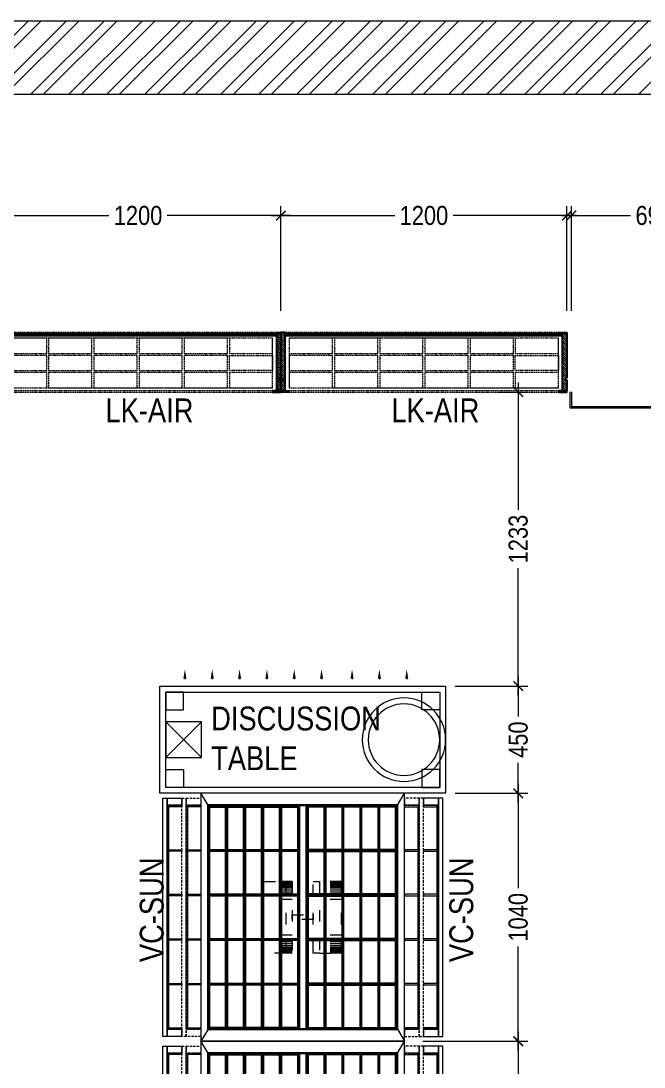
# Model space of a CAD drawing. Header units: millimetres. Extents: x 5444 to 22814, y -867569 to -857363.
# Drawn here: x 10474 to 13090, y -861751 to -857363 of the extents above; entities that cross this region are included whole.
import ezdxf
from ezdxf.lldxf.tags import DXFTag

# ---------------------------------------------------------------- set-up
doc = ezdxf.new("R2010")
doc.units = ezdxf.units.MM
doc.header["$LTSCALE"] = 40
doc.header["$PDMODE"] = 3
for name, pattern in [('a_p6_plan_L18$0$HIDDEN', [0.375, 0.25, -0.125]), ('ACAD_ISO03W100', [30, 12, -18]), ('HIDDEN2', [0.1875, 0.125, -0.0625])]:
    doc.linetypes.add(name, pattern=pattern)
for name, color, linetype, lineweight in [('A-WALL-MASY', 1, 'Continuous', 9), ('dimensions', 149, 'Continuous', 5), ('Floor-Unit', 1, 'Continuous', 13), ('LENS_TEXT', 31, 'HIDDEN2', 5), ('LN-DIMENSION', 252, 'Continuous', 5), ('LN-ELEVATION-1', 81, 'Continuous', 25), ('LN-ELEVATION-2', 103, 'Continuous', 20), ('LN-ELEVATION-3', 125, 'a_p6_plan_L18$0$HIDDEN', 18), ('LN-ELEVATION-4', 145, 'Continuous', 13), ('LN-ELEVATION-5', 167, 'Continuous', 5), ('LN-HATCH', 251, 'Continuous', 0), ('Mirror', 4, 'Continuous', 15), ('wall hatch', 22, 'Continuous', 9)]:
    doc.layers.add(name, color=color, linetype=linetype, lineweight=lineweight)
doc.styles.get("Standard").update_dxf_attribs({"font": 'ARIALN.TTF'})
tags = doc.linetypes.add('DASHED2', pattern=[0.375, 0.25, -0.125]).pattern_tags.tags
tags[6:7] = [DXFTag(74, 4), DXFTag(75, 0), DXFTag(340, '0'), DXFTag(46, 1.0), DXFTag(50, 0.0), DXFTag(44, 0.0), DXFTag(45, 0.0)]
tags[4:5] = [DXFTag(74, 4), DXFTag(75, 0), DXFTag(340, '0'), DXFTag(46, 1.0), DXFTag(50, 0.0), DXFTag(44, 0.0), DXFTag(45, 0.0)]
doc.dimstyles.new('Working', dxfattribs={"dimscale": 0.8, "dimtxt": 100, "dimasz": 50, "dimexe": 50, "dimexo": 50, "dimgap": 25, "dimtad": 1, "dimdec": 0, "dimtxsty": 'Standard', "dimblk": 'ARCHTICK', "dimcen": 0, "dimdle": 50, "dimclrd": 250, "dimclre": 8, "dimclrt": 7, "dimazin": 3, "dimtfac": 1, "dimtdec": 0, "dimtmove": 1, "dimatfit": 3, "dimfxl": 3, "dimlwd": 5, "dimlwe": 0})
pattern_1 = [(45, (7858054.0837, 3504049.203), (-4.4901280605, 4.4901280605), [])]

# ---------------------------------------------------------------- blocks, each defined once
blk = doc.blocks.new('awefqwf')
at = {"layer": 'wall hatch'}
h = blk.add_hatch(dxfattribs=at)
h.set_pattern_fill('ANSI32', color=256, scale=300, angle=-0.13)
h.set_pattern_definition([(44.87, (-16178221.86, 1096019.62), (-79.36881616, 79.7298001), []), (44.87, (-16178168.82, 1096019.5), (-79.36881616, 79.7298001), [])])
h.paths.add_polyline_path([(-13124, -6636), (-8523, -6636), (-8523, -6455), (-6255, -6455), (-6255, -7141), (-5150, -7141), (-5150, -8989), (-4403, -8989), (-4403, -8776), (-4920, -8776), (-4920, -7019), (-4275, -7019), (-4275, -6225), (-4375, -6225), (-4375, -6911), (-6025, -6911), (-6025, -6225), (-8753, -6225), (-8753, -6406), (-13124, -6406)])
h.paths.add_polyline_path([(-3615, -8439), (-3393, -8439), (-3393, -6225), (-3615, -6225)])
h.paths.add_polyline_path([(-3393, -8989), (0, -8989), (0, -4885), (-230, -4885), (-230, -8759), (-3393, -8759)])
h.paths.add_polyline_path([(-177, -4436), (0, -4436), (0, -443), (-177, -443)])
h.paths.add_polyline_path([(-8338, -286), (-4254, -286), (-4254, 0), (-8338, 0)])
h.paths.add_polyline_path([(-12948, -307), (-9029, -307), (-9029, 0), (-12948, 0)])
h.paths.add_polyline_path([(-3474, -230), (-684, -230), (-684, 0), (-3474, 0)])
at = {"layer": 'A-WALL-MASY'}
for p, q in [((-15194, 0), (-9029, 0)), ((-12948, -307), (-9029, -307))]:
    blk.add_line(p, q, dxfattribs=at)
blk = doc.blocks.new('D-Table-1200')
at = {"layer": 'LN-ELEVATION-1', "linetype": 'ByBlock', "lineweight": -2}
for p, q in [((-1094.5, -480.3), (-1094.5, -479)), ((-979.8, -480.3), (-979.8, -479)), ((-865.1, -480.3), (-865.1, -479)), ((-750.4, -480.3), (-750.4, -479)), ((-635.6, -480.3), (-635.6, -479)), ((-520.9, -480.3), (-520.9, -479)), ((-392.9, -480.3), (-392.9, -479)), ((-278.1, -480.3), (-278.1, -479)), ((-163.4, -480.3), (-163.4, -479))]:
    blk.add_line(p, q, dxfattribs=at)
for points in [[(0, 0), (-1200, 0), (-1200, -450), (0, -450)], [(-25, -25), (-1175, -25), (-1175, -425), (-25, -425)]]:
    blk.add_lwpolyline(points, close=True, dxfattribs=at)
for radius in [175, 150]:
    blk.add_circle((-175, -225), radius, dxfattribs=at)
for points in [[(-1087.9, -480.3), (-1101.2, -480.3), (-1094.5, -520.3)], [(-973.1, -480.3), (-986.5, -480.3), (-979.8, -520.3)], [(-858.4, -480.3), (-871.8, -480.3), (-865.1, -520.3)], [(-743.7, -480.3), (-757, -480.3), (-750.4, -520.3)], [(-629, -480.3), (-642.3, -480.3), (-635.6, -520.3)], [(-514.2, -480.3), (-527.6, -480.3), (-520.9, -520.3)], [(-386.2, -480.3), (-399.5, -480.3), (-392.9, -520.3)], [(-271.5, -480.3), (-284.8, -480.3), (-278.1, -520.3)], [(-156.7, -480.3), (-170.1, -480.3), (-163.4, -520.3)]]:
    blk.add_solid(points, dxfattribs=at)
at = {"layer": 'LN-ELEVATION-5', "linetype": 'ByBlock', "lineweight": -2}
for p, q in [((-1025, -300), (-1175, -150)), ((-1175, -300), (-1025, -150))]:
    blk.add_line(p, q, dxfattribs=at)
for points in [[(-1100, -25), (-1175, -25), (-1175, -100), (-1100, -100)], [(-100, -25), (-25, -25), (-25, -100), (-100, -100)], [(-1025, -300), (-1175, -300), (-1175, -150), (-1025, -150)], [(-1100, -425), (-1175, -425), (-1175, -350), (-1100, -350)], [(-100, -425), (-25, -425), (-25, -350), (-100, -350)]]:
    blk.add_lwpolyline(points, close=True, dxfattribs=at)
blk = doc.blocks.new('12MM VC PLAN')
at = {"layer": 'LN-HATCH', "ltscale": 0.5}
h = blk.add_hatch(dxfattribs=at)
h.set_pattern_fill('ANSI31', color=256, scale=2)
h.set_pattern_definition([(45, (3760859.753, 1795248.936), (-4.490128061, 4.490128061), [])])
h.paths.add_polyline_path([(-1200, 250), (-1200, 60), (-1194, 60), (-1194, 50), (-1200, 50), (-1200, 6), (-1182, 6), (-1182, 250)])
h = blk.add_hatch(dxfattribs=at)
h.set_pattern_fill('ANSI31', color=256, scale=2)
h.set_pattern_definition(pattern_1)
h.paths.add_polyline_path([(0, 250), (0, 60), (-6, 60), (-6, 50), (0, 50), (0, 6), (-18, 6), (-18, 250)])
h = blk.add_hatch(dxfattribs=at)
h.set_pattern_fill('ANSI31', color=256, scale=2)
h.set_pattern_definition([(45, (7858047.0837, 3504049.203), (-4.4901280605, 4.4901280605), [])])
h.paths.add_polyline_path([(-1165, 6), (-1165, 0), (-1200, 0), (-1200, 6)])
h = blk.add_hatch(dxfattribs=at)
h.set_pattern_fill('ANSI31', color=256, scale=2)
h.set_pattern_definition(pattern_1)
h.paths.add_polyline_path([(-28, 6), (-28, 0), (0, 0), (0, 6)])
at = {"layer": 'LN-ELEVATION-1', "ltscale": 0.5}
for points in [[(-1200, 250), (-1200, 60), (-1194, 60), (-1194, 50), (-1200, 50), (-1200, 6), (-1182, 6), (-1182, 250)], [(-18, 238), (-1182, 238), (-1182, 244), (-18, 244)], [(0, 250), (0, 60), (-6, 60), (-6, 50), (0, 50), (0, 6), (-18, 6), (-18, 250)], [(-1165, 6), (-1165, 0), (-1200, 0), (-1200, 6)], [(-35, 6), (-35, 0), (0, 0), (0, 6)]]:
    blk.add_lwpolyline(points, close=True, dxfattribs=at)
at = {"layer": 'LN-ELEVATION-3', "ltscale": 0.5}
for p, q in [((-1182, 250), (-18, 250)), ((-1165, 6), (-35, 6)), ((-35, 0), (-1165, 0))]:
    blk.add_line(p, q, dxfattribs=at)
for points in [[(-1165, 226), (-35, 226), (-35, 18), (-1165, 18)], [(-1165, 226), (-983.3, 226), (-983.3, 162), (-1165, 162)], [(-975.3, 226), (-793.7, 226), (-793.7, 162), (-975.3, 162)], [(-785.7, 226), (-604, 226), (-604, 162), (-785.7, 162)], [(-596, 226), (-414.3, 226), (-414.3, 162), (-596, 162)], [(-406.3, 226), (-224.7, 226), (-224.7, 162), (-406.3, 162)], [(-216.7, 226), (-35, 226), (-35, 162), (-216.7, 162)], [(-1165, 90), (-983.3, 90), (-983.3, 154), (-1165, 154)], [(-975.3, 154), (-793.7, 154), (-793.7, 90), (-975.3, 90)], [(-785.7, 154), (-604, 154), (-604, 90), (-785.7, 90)], [(-596, 154), (-414.3, 154), (-414.3, 90), (-596, 90)], [(-406.3, 154), (-224.7, 154), (-224.7, 90), (-406.3, 90)], [(-216.7, 154), (-35, 154), (-35, 90), (-216.7, 90)], [(-1165, 82), (-983.3, 82), (-983.3, 18), (-1165, 18)], [(-975.3, 82), (-793.7, 82), (-793.7, 18), (-975.3, 18)], [(-785.7, 82), (-604, 82), (-604, 18), (-785.7, 18)], [(-596, 82), (-414.3, 82), (-414.3, 18), (-596, 18)], [(-406.3, 82), (-224.7, 82), (-224.7, 18), (-406.3, 18)], [(-216.7, 82), (-35, 82), (-35, 18), (-216.7, 18)]]:
    blk.add_lwpolyline(points, close=True, dxfattribs=at)
blk = doc.blocks.new('ffgd')
at = {"layer": 'LN-ELEVATION-4', "linetype": 'ACAD_ISO03W100', "ltscale": 0.1}
blk.add_lwpolyline([(0, 47.3), (0, -41.5), (-20, -41.5), (-20, 47.3)], close=True, dxfattribs=at)
at = {"layer": 'LN-ELEVATION-5', "linetype": 'ACAD_ISO03W100', "ltscale": 0.1}
for p, q in [((-159.9, 165.7), (-159.9, 47.3)), ((-159.7, 165.7), (-159.7, 47.3)), ((-159.4, 165.7), (-159.4, 47.3)), ((-159, 165.7), (-159, 47.3)), ((-158.5, 165.7), (-158.5, 47.3)), ((-157.9, 165.7), (-157.9, 47.3)), ((-157.1, 165.7), (-157.1, 47.3)), ((-156.1, 165.7), (-156.1, 47.3)), ((-154.1, 165.7), (-154.1, 47.3)), ((-151.1, 165.7), (-151.1, 47.3)), ((-146.1, 165.7), (-146.1, 47.3)), ((-141.1, 165.7), (-141.1, 47.3)), ((-135.1, 165.7), (-135.1, 47.3)), ((-128.1, 165.7), (-128.1, 47.3)), ((-120.1, 165.7), (-120.1, 47.3)), ((-111.1, 165.7), (-111.1, 47.3)), ((-102.1, 165.7), (-102.1, 47.3)), ((-85, 165.7), (-85, 47.3)), ((65, 165.7), (65, 47.3)), ((82.1, 165.7), (82.1, 47.3)), ((91.1, 165.7), (91.1, 47.3)), ((100.1, 165.7), (100.1, 47.3)), ((108.1, 165.7), (108.1, 47.3)), ((115.1, 165.7), (115.1, 47.3)), ((121.1, 165.7), (121.1, 47.3)), ((126.1, 165.7), (126.1, 47.3)), ((131.1, 165.7), (131.1, 47.3)), ((134.1, 165.7), (134.1, 47.3)), ((136.1, 165.7), (136.1, 47.3)), ((137.1, 165.7), (137.1, 47.3)), ((137.9, 165.7), (137.9, 47.3)), ((138.5, 165.7), (138.5, 47.3)), ((139, 165.7), (139, 47.3)), ((139.4, 165.7), (139.4, 47.3)), ((139.7, 165.7), (139.7, 47.3)), ((139.9, 165.7), (139.9, 47.3)), ((-159.9, -41.5), (-159.9, -159.9)), ((-159.7, -41.5), (-159.7, -159.9)), ((-159.4, -41.5), (-159.4, -159.9)), ((-159, -41.5), (-159, -159.9)), ((-158.5, -41.5), (-158.5, -159.9)), ((-157.9, -41.5), (-157.9, -159.9)), ((-157.1, -41.5), (-157.1, -159.9)), ((-156.1, -41.5), (-156.1, -159.9)), ((-154.1, -41.5), (-154.1, -159.9)), ((-151.1, -41.5), (-151.1, -159.9)), ((-146.1, -41.5), (-146.1, -159.9)), ((-141.1, -41.5), (-141.1, -159.9)), ((-135.1, -41.5), (-135.1, -159.9)), ((-128.1, -41.5), (-128.1, -159.9)), ((-120.1, -41.5), (-120.1, -159.9)), ((-111.1, -41.5), (-111.1, -159.9)), ((-102.1, -41.5), (-102.1, -159.9)), ((-85, -41.5), (-85, -159.9)), ((65, -41.5), (65, -159.9)), ((82.1, -41.5), (82.1, -159.9)), ((91.1, -41.5), (91.1, -159.9)), ((100.1, -41.5), (100.1, -159.9)), ((108.1, -41.5), (108.1, -159.9)), ((115.1, -41.5), (115.1, -159.9)), ((121.1, -41.5), (121.1, -159.9)), ((126.1, -41.5), (126.1, -159.9)), ((131.1, -41.5), (131.1, -159.9)), ((134.1, -41.5), (134.1, -159.9)), ((136.1, -41.5), (136.1, -159.9)), ((137.1, -41.5), (137.1, -159.9)), ((137.9, -41.5), (137.9, -159.9)), ((138.5, -41.5), (138.5, -159.9)), ((139, -41.5), (139, -159.9)), ((139.4, -41.5), (139.4, -159.9)), ((139.7, -41.5), (139.7, -159.9)), ((139.9, -41.5), (139.9, -159.9))]:
    blk.add_line(p, q, dxfattribs=at)
for points in [[(140, 73), (140, 165.7), (-160, 165.7), (-160, 73)], [(140, -67.1), (140, -159.9), (-160, -159.9), (-160, -67.1)]]:
    blk.add_lwpolyline(points, dxfattribs=at)
for points in [[(140, 73), (140, 47.3), (-160, 47.3), (-160, 73)], [(140, -41.5), (140, -67.1), (-160, -67.1), (-160, -41.5)]]:
    blk.add_lwpolyline(points, close=True, dxfattribs=at)
blk = doc.blocks.new('A$Cf47e29e2')
at = {"layer": 'LN-ELEVATION-1'}
for points in [[(-341.8, -6), (-341.8, 934), (453.2, 934), (453.2, -6)], [(40.7, -6), (40.7, 934), (-341.8, 934), (-341.8, -6)], [(-260.8, 747.2), (-260.8, 934), (-266.8, 934), (-266.8, 747.2)], [(-185.4, 747.2), (-185.4, 934), (-191.4, 934), (-191.4, 747.2)], [(-110.1, 747.2), (-110.1, 934), (-116.1, 934), (-116.1, 747.2)], [(-34.7, 747.2), (-34.7, 934), (-40.7, 934), (-40.7, 747.2)], [(70.7, -6), (70.7, 934), (40.7, 934), (40.7, -6)], [(70.7, -6), (70.7, 934), (453.2, 934), (453.2, -6)], [(146.1, 747.2), (146.1, 934), (152.1, 934), (152.1, 747.2)], [(221.4, 747.2), (221.4, 934), (227.4, 934), (227.4, 747.2)], [(296.8, 747.2), (296.8, 934), (302.8, 934), (302.8, 747.2)], [(372.2, 747.2), (372.2, 934), (378.2, 934), (378.2, 747.2)], [(40.7, 741.2), (40.7, 747.2), (-341.8, 747.2), (-341.8, 741.2)], [(70.7, 741.2), (70.7, 747.2), (453.2, 747.2), (453.2, 741.2)], [(-260.8, 560.4), (-260.8, 741.2), (-266.8, 741.2), (-266.8, 560.4)], [(-185.4, 560.4), (-185.4, 741.2), (-191.4, 741.2), (-191.4, 560.4)], [(-110.1, 560.4), (-110.1, 741.2), (-116.1, 741.2), (-116.1, 560.4)], [(-34.7, 560.4), (-34.7, 741.2), (-40.7, 741.2), (-40.7, 560.4)], [(146.1, 560.4), (146.1, 741.2), (152.1, 741.2), (152.1, 560.4)], [(221.4, 560.4), (221.4, 741.2), (227.4, 741.2), (227.4, 560.4)], [(296.8, 560.4), (296.8, 741.2), (302.8, 741.2), (302.8, 560.4)], [(372.2, 560.4), (372.2, 741.2), (378.2, 741.2), (378.2, 560.4)], [(40.7, 554.4), (40.7, 560.4), (-341.8, 560.4), (-341.8, 554.4)], [(-260.8, 373.6), (-260.8, 554.4), (-266.8, 554.4), (-266.8, 373.6)], [(-185.4, 373.6), (-185.4, 554.4), (-191.4, 554.4), (-191.4, 373.6)], [(-110.1, 373.6), (-110.1, 554.4), (-116.1, 554.4), (-116.1, 373.6)], [(-34.7, 373.6), (-34.7, 554.4), (-40.7, 554.4), (-40.7, 373.6)], [(70.7, 554.4), (70.7, 560.4), (453.2, 560.4), (453.2, 554.4)], [(146.1, 373.6), (146.1, 554.4), (152.1, 554.4), (152.1, 373.6)], [(221.4, 373.6), (221.4, 554.4), (227.4, 554.4), (227.4, 373.6)], [(296.8, 373.6), (296.8, 554.4), (302.8, 554.4), (302.8, 373.6)], [(372.2, 373.6), (372.2, 554.4), (378.2, 554.4), (378.2, 373.6)], [(40.7, 367.6), (40.7, 373.6), (-341.8, 373.6), (-341.8, 367.6)], [(-260.8, 186.8), (-260.8, 367.6), (-266.8, 367.6), (-266.8, 186.8)], [(-185.4, 186.8), (-185.4, 367.6), (-191.4, 367.6), (-191.4, 186.8)], [(-110.1, 186.8), (-110.1, 367.6), (-116.1, 367.6), (-116.1, 186.8)], [(-34.7, 186.8), (-34.7, 367.6), (-40.7, 367.6), (-40.7, 186.8)], [(70.7, 367.6), (70.7, 373.6), (453.2, 373.6), (453.2, 367.6)], [(146.1, 186.8), (146.1, 367.6), (152.1, 367.6), (152.1, 186.8)], [(221.4, 186.8), (221.4, 367.6), (227.4, 367.6), (227.4, 186.8)], [(296.8, 186.8), (296.8, 367.6), (302.8, 367.6), (302.8, 186.8)], [(372.2, 186.8), (372.2, 367.6), (378.2, 367.6), (378.2, 186.8)], [(40.7, 180.8), (40.7, 186.8), (-341.8, 186.8), (-341.8, 180.8)], [(-260.8, -6), (-260.8, 180.8), (-266.8, 180.8), (-266.8, -6)], [(-185.4, -6), (-185.4, 180.8), (-191.4, 180.8), (-191.4, -6)], [(-110.1, -6), (-110.1, 180.8), (-116.1, 180.8), (-116.1, -6)], [(-34.7, -6), (-34.7, 180.8), (-40.7, 180.8), (-40.7, -6)], [(70.7, 180.8), (70.7, 186.8), (453.2, 186.8), (453.2, 180.8)], [(146.1, -6), (146.1, 180.8), (152.1, 180.8), (152.1, -6)], [(221.4, -6), (221.4, 180.8), (227.4, 180.8), (227.4, -6)], [(296.8, -6), (296.8, 180.8), (302.8, 180.8), (302.8, -6)], [(372.2, -6), (372.2, 180.8), (378.2, 180.8), (378.2, -6)]]:
    blk.add_lwpolyline(points, close=True, dxfattribs=at)
for points in [[(-191.4, 928), (-335.8, 928), (-335.8, 747.2)], [(-116.1, 928), (-185.4, 928)], [(-40.7, 928), (-110.1, 928)], [(34.7, 747.2), (34.7, 928), (-34.7, 928)], [(76.7, 747.2), (76.7, 928), (146.1, 928)], [(152.1, 928), (221.4, 928)], [(227.4, 928), (296.8, 928)], [(302.8, 928), (447.2, 928), (447.2, 747.2)], [(-335.8, 741.2), (-335.8, 560.4)], [(34.7, 560.4), (34.7, 741.2)], [(76.7, 560.4), (76.7, 741.2)], [(447.2, 741.2), (447.2, 560.4)], [(-335.8, 554.4), (-335.8, 373.6)], [(34.7, 373.6), (34.7, 554.4)], [(76.7, 373.6), (76.7, 554.4)], [(447.2, 554.4), (447.2, 373.6)], [(-335.8, 367.6), (-335.8, 186.8)], [(34.7, 186.8), (34.7, 367.6)], [(76.7, 186.8), (76.7, 367.6)], [(447.2, 367.6), (447.2, 186.8)], [(-335.8, 180.8), (-335.8, 0), (-191.4, 0)], [(-34.7, 0), (34.7, 0), (34.7, 180.8)], [(146.1, 0), (76.7, 0), (76.7, 180.8)], [(447.2, 180.8), (447.2, 0), (302.8, 0)], [(-185.4, 0), (-116.1, 0)], [(-110.1, 0), (-40.7, 0)], [(221.4, 0), (152.1, 0)], [(296.8, 0), (227.4, 0)]]:
    blk.add_lwpolyline(points, dxfattribs=at)
at = {"layer": 'LN-ELEVATION-2'}
blk.add_lwpolyline([(-371.8, -56), (-371.8, 984), (483.2, 984), (483.2, -56)], close=True, dxfattribs=at)
for points in [[(-341.8, 934), (-371.8, 984)], [(453.2, 934), (483.2, 984)], [(-341.8, -6), (-371.8, -56)], [(453.2, -6), (483.2, -56)]]:
    blk.add_lwpolyline(points, dxfattribs=at)
at = {"layer": 'LN-ELEVATION-3'}
for points in [[(-433.8, -36), (-433.8, 964), (-451.8, 964), (-451.8, -36)], [(-371.8, 934), (-371.8, 964), (-433.8, 964), (-433.8, 934)], [(483.2, 934), (483.2, 964), (545.2, 964), (545.2, 934)], [(545.2, -36), (545.2, 964), (563.2, 964), (563.2, -36)], [(-371.8, -36), (-371.8, -6), (-433.8, -6), (-433.8, -36)], [(483.2, -36), (483.2, -6), (545.2, -6), (545.2, -36)]]:
    blk.add_lwpolyline(points, close=True, dxfattribs=at)
at = {"layer": 'LN-ELEVATION-4'}
for points in [[(-513.8, -36), (-513.8, 964), (-531.8, 964), (-531.8, -36)], [(-451.8, 934), (-451.8, 964), (-513.8, 964), (-513.8, 934)], [(-371.8, 928), (-371.8, 934), (-433.8, 934), (-433.8, 928)], [(-427.8, 747.2), (-427.8, 928), (-433.8, 928), (-433.8, 747.2)], [(483.2, 928), (483.2, 934), (545.2, 934), (545.2, 928)], [(539.2, 747.2), (539.2, 928), (545.2, 928), (545.2, 747.2)], [(563.2, 934), (563.2, 964), (625.2, 964), (625.2, 934)], [(625.2, -36), (625.2, 964), (643.2, 964), (643.2, -36)], [(-371.8, 741.2), (-371.8, 747.2), (-433.8, 747.2), (-433.8, 741.2)], [(483.2, 741.2), (483.2, 747.2), (545.2, 747.2), (545.2, 741.2)], [(-427.8, 560.4), (-427.8, 741.2), (-433.8, 741.2), (-433.8, 560.4)], [(539.2, 560.4), (539.2, 741.2), (545.2, 741.2), (545.2, 560.4)], [(-371.8, 554.4), (-371.8, 560.4), (-433.8, 560.4), (-433.8, 554.4)], [(-427.8, 373.6), (-427.8, 554.4), (-433.8, 554.4), (-433.8, 373.6)], [(483.2, 554.4), (483.2, 560.4), (545.2, 560.4), (545.2, 554.4)], [(539.2, 373.6), (539.2, 554.4), (545.2, 554.4), (545.2, 373.6)], [(-371.8, 367.6), (-371.8, 373.6), (-433.8, 373.6), (-433.8, 367.6)], [(-427.8, 186.8), (-427.8, 367.6), (-433.8, 367.6), (-433.8, 186.8)], [(483.2, 367.6), (483.2, 373.6), (545.2, 373.6), (545.2, 367.6)], [(539.2, 186.8), (539.2, 367.6), (545.2, 367.6), (545.2, 186.8)], [(-371.8, 180.8), (-371.8, 186.8), (-433.8, 186.8), (-433.8, 180.8)], [(-427.8, 0), (-427.8, 180.8), (-433.8, 180.8), (-433.8, 0)], [(483.2, 180.8), (483.2, 186.8), (545.2, 186.8), (545.2, 180.8)], [(539.2, 0), (539.2, 180.8), (545.2, 180.8), (545.2, 0)], [(-371.8, -6), (-371.8, 0), (-433.8, 0), (-433.8, -6)], [(483.2, -6), (483.2, 0), (545.2, 0), (545.2, -6)], [(-451.8, -36), (-451.8, -6), (-513.8, -6), (-513.8, -36)], [(563.2, -36), (563.2, -6), (625.2, -6), (625.2, -36)]]:
    blk.add_lwpolyline(points, close=True, dxfattribs=at)
at = {"layer": 'LN-ELEVATION-5'}
for points in [[(-451.8, 928), (-451.8, 934), (-513.8, 934), (-513.8, 928)], [(-507.8, 747.2), (-507.8, 928), (-513.8, 928), (-513.8, 747.2)], [(563.2, 928), (563.2, 934), (625.2, 934), (625.2, 928)], [(619.2, 747.2), (619.2, 928), (625.2, 928), (625.2, 747.2)], [(-451.8, 741.2), (-451.8, 747.2), (-513.8, 747.2), (-513.8, 741.2)], [(563.2, 741.2), (563.2, 747.2), (625.2, 747.2), (625.2, 741.2)], [(-507.8, 560.4), (-507.8, 741.2), (-513.8, 741.2), (-513.8, 560.4)], [(619.2, 560.4), (619.2, 741.2), (625.2, 741.2), (625.2, 560.4)], [(-451.8, 554.4), (-451.8, 560.4), (-513.8, 560.4), (-513.8, 554.4)], [(-507.8, 373.6), (-507.8, 554.4), (-513.8, 554.4), (-513.8, 373.6)], [(563.2, 554.4), (563.2, 560.4), (625.2, 560.4), (625.2, 554.4)], [(619.2, 373.6), (619.2, 554.4), (625.2, 554.4), (625.2, 373.6)], [(-451.8, 367.6), (-451.8, 373.6), (-513.8, 373.6), (-513.8, 367.6)], [(-507.8, 186.8), (-507.8, 367.6), (-513.8, 367.6), (-513.8, 186.8)], [(563.2, 367.6), (563.2, 373.6), (625.2, 373.6), (625.2, 367.6)], [(619.2, 186.8), (619.2, 367.6), (625.2, 367.6), (625.2, 186.8)], [(-451.8, 180.8), (-451.8, 186.8), (-513.8, 186.8), (-513.8, 180.8)], [(-507.8, 0), (-507.8, 180.8), (-513.8, 180.8), (-513.8, 0)], [(563.2, 180.8), (563.2, 186.8), (625.2, 186.8), (625.2, 180.8)], [(619.2, 0), (619.2, 180.8), (625.2, 180.8), (625.2, 0)], [(-451.8, -6), (-451.8, 0), (-513.8, 0), (-513.8, -6)], [(563.2, -6), (563.2, 0), (625.2, 0), (625.2, -6)]]:
    blk.add_lwpolyline(points, close=True, dxfattribs=at)
at = {"layer": 'LN-DIMENSION', "xscale": -1, "rotation": 270}
blk.add_blockref('ffgd', (52.8, 474), dxfattribs=at)
blk = doc.blocks.new('_ArchTick')
at = {"const_width": 0.15}
blk.add_lwpolyline([(-0.5, -0.5), (0.5, 0.5)], dxfattribs=at)
blk = doc.blocks.new('*D113')
at = {"layer": 'Defpoints', "color": 0, "ltscale": 50, "transparency": 16777216}
for p in [(11565.9, -858179.5), (10365.9, -858670.1), (11565.9, -858670.1)]:
    blk.add_point(p, dxfattribs=at)
at = {"layer": 'dimensions', "color": 8, "linetype": 'DASHED2', "lineweight": 0, "ltscale": 50, "transparency": 16777216}
for p, q in [((10365.9, -858579.5), (10365.9, -858139.5)), ((11565.9, -858579.5), (11565.9, -858139.5))]:
    blk.add_line(p, q, dxfattribs=at)
at = {"layer": 'dimensions', "color": 250, "linetype": 'DASHED2', "lineweight": 5, "ltscale": 50, "transparency": 16777216}
for p, q in [((10325.9, -858179.5), (10851.1, -858179.5)), ((11605.9, -858179.5), (11080.6, -858179.5))]:
    blk.add_line(p, q, dxfattribs=at)
at = {"layer": 'dimensions', "color": 250, "lineweight": 5, "ltscale": 50, "transparency": 16777216, "xscale": 40, "yscale": 40, "zscale": 40, "rotation": 180}
blk.add_blockref('_ArchTick', (10365.9, -858179.5), dxfattribs=at)
at = {"layer": 'dimensions', "color": 250, "lineweight": 5, "ltscale": 50, "transparency": 16777216, "xscale": 40, "yscale": 40, "zscale": 40}
blk.add_blockref('_ArchTick', (11565.9, -858179.5), dxfattribs=at)
at = {"layer": 'dimensions', "color": 7, "ltscale": 50, "transparency": 16777216, "insert": (10965.9, -858179.5), "char_height": 80, "attachment_point": 5, "bg_fill": 3, "box_fill_scale": 1.25, "bg_fill_color": 9, "bg_fill_true_color": 13158600, "bg_fill_transparency": 0}
blk.add_mtext('\\A1;1200', dxfattribs=at)
blk = doc.blocks.new('*D114')
at = {"layer": 'Defpoints', "color": 0, "ltscale": 50, "transparency": 16777216}
for p in [(12765.9, -858179.5), (11565.9, -858670.1), (12765.9, -858670.1)]:
    blk.add_point(p, dxfattribs=at)
at = {"layer": 'dimensions', "color": 8, "linetype": 'DASHED2', "lineweight": 0, "ltscale": 50, "transparency": 16777216}
for p, q in [((11565.9, -858579.5), (11565.9, -858139.5)), ((12765.9, -858579.5), (12765.9, -858139.5))]:
    blk.add_line(p, q, dxfattribs=at)
at = {"layer": 'dimensions', "color": 250, "linetype": 'DASHED2', "lineweight": 5, "ltscale": 50, "transparency": 16777216}
for p, q in [((11525.9, -858179.5), (12051.1, -858179.5)), ((12805.9, -858179.5), (12280.6, -858179.5))]:
    blk.add_line(p, q, dxfattribs=at)
at = {"layer": 'dimensions', "color": 250, "lineweight": 5, "ltscale": 50, "transparency": 16777216, "xscale": 40, "yscale": 40, "zscale": 40, "rotation": 180}
blk.add_blockref('_ArchTick', (11565.9, -858179.5), dxfattribs=at)
at = {"layer": 'dimensions', "color": 250, "lineweight": 5, "ltscale": 50, "transparency": 16777216, "xscale": 40, "yscale": 40, "zscale": 40}
blk.add_blockref('_ArchTick', (12765.9, -858179.5), dxfattribs=at)
at = {"layer": 'dimensions', "color": 7, "ltscale": 50, "transparency": 16777216, "insert": (12165.9, -858179.5), "char_height": 80, "attachment_point": 5, "bg_fill": 3, "box_fill_scale": 1.25, "bg_fill_color": 9, "bg_fill_true_color": 13158600, "bg_fill_transparency": 0}
blk.add_mtext('\\A1;1200', dxfattribs=at)
blk = doc.blocks.new('*D115')
at = {"layer": 'Defpoints', "color": 0, "ltscale": 50, "transparency": 16777216}
for p in [(13475.9, -858179.5), (12784.9, -858671.6), (13475.9, -858649.1)]:
    blk.add_point(p, dxfattribs=at)
at = {"layer": 'dimensions', "color": 8, "linetype": 'DASHED2', "lineweight": 0, "ltscale": 50, "transparency": 16777216}
for p, q in [((12784.9, -858579.5), (12784.9, -858139.5)), ((13475.9, -858579.5), (13475.9, -858139.5))]:
    blk.add_line(p, q, dxfattribs=at)
at = {"layer": 'dimensions', "color": 250, "linetype": 'DASHED2', "lineweight": 5, "ltscale": 50, "transparency": 16777216}
for p, q in [((12744.9, -858179.5), (13044.1, -858179.5)), ((13515.9, -858179.5), (13216.7, -858179.5))]:
    blk.add_line(p, q, dxfattribs=at)
at = {"layer": 'dimensions', "color": 250, "lineweight": 5, "ltscale": 50, "transparency": 16777216, "xscale": 40, "yscale": 40, "zscale": 40, "rotation": 180}
blk.add_blockref('_ArchTick', (12784.9, -858179.5), dxfattribs=at)
at = {"layer": 'dimensions', "color": 250, "lineweight": 5, "ltscale": 50, "transparency": 16777216, "xscale": 40, "yscale": 40, "zscale": 40}
blk.add_blockref('_ArchTick', (13475.9, -858179.5), dxfattribs=at)
at = {"layer": 'dimensions', "color": 7, "ltscale": 50, "transparency": 16777216, "insert": (13130.4, -858179.5), "char_height": 80, "attachment_point": 5, "bg_fill": 3, "box_fill_scale": 1.25, "bg_fill_color": 9, "bg_fill_true_color": 13158600, "bg_fill_transparency": 0}
blk.add_mtext('\\A1;691', dxfattribs=at)
blk = doc.blocks.new('*D72')
at = {"layer": 'Defpoints', "color": 0, "ltscale": 50, "transparency": 16777216}
for p in [(12084.6, -861643.1), (12561.8, -861643.1), (12257.1, -862683.1)]:
    blk.add_point(p, dxfattribs=at)
at = {"layer": 'dimensions', "color": 250, "linetype": 'DASHED2', "lineweight": 5, "ltscale": 50, "transparency": 16777216}
for p, q in [((12561.8, -861603.1), (12561.8, -862048.3)), ((12561.8, -862723.1), (12561.8, -862277.8))]:
    blk.add_line(p, q, dxfattribs=at)
at = {"layer": 'dimensions', "color": 8, "linetype": 'DASHED2', "lineweight": 0, "ltscale": 50, "transparency": 16777216}
for p, q in [((12161.8, -861643.1), (12601.8, -861643.1)), ((12297.1, -862683.1), (12601.8, -862683.1))]:
    blk.add_line(p, q, dxfattribs=at)
at = {"layer": 'dimensions', "color": 250, "lineweight": 5, "ltscale": 50, "transparency": 16777216, "xscale": 40, "yscale": 40, "zscale": 40}
for p, rotation in [((12561.8, -861643.1), 90), ((12561.8, -862683.1), 270)]:
    blk.add_blockref('_ArchTick', p, dxfattribs=dict(at, rotation=rotation))
at = {"layer": 'dimensions', "color": 7, "ltscale": 50, "transparency": 16777216, "insert": (12561.8, -862163.1), "char_height": 80, "attachment_point": 5, "rotation": 90, "bg_fill": 3, "box_fill_scale": 1.25, "bg_fill_color": 9, "bg_fill_true_color": 13158600, "bg_fill_transparency": 0}
blk.add_mtext('\\A1;1040', dxfattribs=at)
blk = doc.blocks.new('*D73')
at = {"layer": 'Defpoints', "color": 0, "ltscale": 50, "transparency": 16777216}
for p in [(12257.1, -860603.1), (12561.8, -860603.1), (12084.6, -861643.1)]:
    blk.add_point(p, dxfattribs=at)
at = {"layer": 'dimensions', "color": 250, "linetype": 'DASHED2', "lineweight": 5, "ltscale": 50, "transparency": 16777216}
for p, q in [((12561.8, -860563.1), (12561.8, -861008.3)), ((12561.8, -861683.1), (12561.8, -861237.8))]:
    blk.add_line(p, q, dxfattribs=at)
at = {"layer": 'dimensions', "color": 8, "linetype": 'DASHED2', "lineweight": 0, "ltscale": 50, "transparency": 16777216}
for p, q in [((12297.1, -860603.1), (12601.8, -860603.1)), ((12161.8, -861643.1), (12601.8, -861643.1))]:
    blk.add_line(p, q, dxfattribs=at)
at = {"layer": 'dimensions', "color": 250, "lineweight": 5, "ltscale": 50, "transparency": 16777216, "xscale": 40, "yscale": 40, "zscale": 40}
for p, rotation in [((12561.8, -860603.1), 90), ((12561.8, -861643.1), 270)]:
    blk.add_blockref('_ArchTick', p, dxfattribs=dict(at, rotation=rotation))
at = {"layer": 'dimensions', "color": 7, "ltscale": 50, "transparency": 16777216, "insert": (12561.8, -861123.1), "char_height": 80, "attachment_point": 5, "rotation": 90, "bg_fill": 3, "box_fill_scale": 1.25, "bg_fill_color": 9, "bg_fill_true_color": 13158600, "bg_fill_transparency": 0}
blk.add_mtext('\\A1;1040', dxfattribs=at)
blk = doc.blocks.new('*D74')
at = {"layer": 'Defpoints', "color": 0, "ltscale": 50, "transparency": 16777216}
for p in [(12257.1, -860153.1), (12561.8, -860153.1), (12257.1, -860603.1)]:
    blk.add_point(p, dxfattribs=at)
at = {"layer": 'dimensions', "color": 250, "linetype": 'DASHED2', "lineweight": 5, "ltscale": 50, "transparency": 16777216}
for p, q in [((12561.8, -860113.1), (12561.8, -860284.4)), ((12561.8, -860643.1), (12561.8, -860471.7))]:
    blk.add_line(p, q, dxfattribs=at)
at = {"layer": 'dimensions', "color": 8, "linetype": 'DASHED2', "lineweight": 0, "ltscale": 50, "transparency": 16777216}
for p, q in [((12297.1, -860153.1), (12601.8, -860153.1)), ((12297.1, -860603.1), (12601.8, -860603.1))]:
    blk.add_line(p, q, dxfattribs=at)
at = {"layer": 'dimensions', "color": 250, "lineweight": 5, "ltscale": 50, "transparency": 16777216, "xscale": 40, "yscale": 40, "zscale": 40}
for p, rotation in [((12561.8, -860153.1), 90), ((12561.8, -860603.1), 270)]:
    blk.add_blockref('_ArchTick', p, dxfattribs=dict(at, rotation=rotation))
at = {"layer": 'dimensions', "color": 7, "ltscale": 50, "transparency": 16777216, "insert": (12561.8, -860378.1), "char_height": 80, "attachment_point": 5, "rotation": 90, "bg_fill": 3, "box_fill_scale": 1.25, "bg_fill_color": 9, "bg_fill_true_color": 13158600, "bg_fill_transparency": 0}
blk.add_mtext('\\A1;450', dxfattribs=at)
blk = doc.blocks.new('*D75')
at = {"layer": 'Defpoints', "color": 0, "ltscale": 50, "transparency": 16777216}
for p in [(12434.6, -858920.1), (12561.8, -858920.1), (12257.1, -860153.1)]:
    blk.add_point(p, dxfattribs=at)
at = {"layer": 'dimensions', "color": 250, "linetype": 'DASHED2', "lineweight": 5, "ltscale": 50, "transparency": 16777216}
for p, q in [((12561.8, -858880.1), (12561.8, -859421.7)), ((12561.8, -860193.1), (12561.8, -859651.4))]:
    blk.add_line(p, q, dxfattribs=at)
at = {"layer": 'dimensions', "color": 8, "linetype": 'DASHED2', "lineweight": 0, "ltscale": 50, "transparency": 16777216}
for p, q in [((12474.6, -858920.1), (12601.8, -858920.1)), ((12297.1, -860153.1), (12601.8, -860153.1))]:
    blk.add_line(p, q, dxfattribs=at)
at = {"layer": 'dimensions', "color": 250, "lineweight": 5, "ltscale": 50, "transparency": 16777216, "xscale": 40, "yscale": 40, "zscale": 40}
for p, rotation in [((12561.8, -858920.1), 90), ((12561.8, -860153.1), 270)]:
    blk.add_blockref('_ArchTick', p, dxfattribs=dict(at, rotation=rotation))
at = {"layer": 'dimensions', "color": 7, "ltscale": 50, "transparency": 16777216, "insert": (12561.8, -859536.6), "char_height": 80, "attachment_point": 5, "rotation": 90, "bg_fill": 3, "box_fill_scale": 1.25, "bg_fill_color": 9, "bg_fill_true_color": 13158600, "bg_fill_transparency": 0}
blk.add_mtext('\\A1;1233', dxfattribs=at)

msp = doc.modelspace()

# ---------------------------------------------------------------- linework, layer by layer
at = {"layer": 'Mirror', "lineweight": 0}
for points in [[(12778.9, -858919.4), (12778.9, -858986.1), (13481.9, -858986.1), (13481.9, -858899.1)], [(12784.9, -858919.4), (12784.9, -858980.1), (13475.9, -858980.1), (13475.9, -858899.1)]]:
    msp.add_lwpolyline(points, dxfattribs=at)

# ---------------------------------------------------------------- block references
at = {"xscale": -1, "rotation": 180}
for p in [(11601.4, -860659.1), (11601.4, -861699.1)]:
    msp.add_blockref('A$Cf47e29e2', p, dxfattribs=at)
at = {"layer": 'dimensions', "color": 3, "ltscale": 50, "true_color": 0x15f609}
msp.add_blockref('awefqwf', (22813.9, -857363.1), dxfattribs=at)
at = {"layer": 'Floor-Unit', "ltscale": 0.5, "xscale": -1}
for p in [(10365.9, -858920.1), (11565.9, -858920.1)]:
    msp.add_blockref('12MM VC PLAN', p, dxfattribs=at)
at = {"layer": 'Floor-Unit', "xscale": -1, "rotation": 180}
msp.add_blockref('D-Table-1200', (12257.1, -860603.1), dxfattribs=at)

# ---------------------------------------------------------------- texts
at = {"layer": 'LENS_TEXT', "linetype": 'Continuous', "ltscale": 3, "char_height": 100, "attachment_point": 5}
for s, insert, width in [('\\pxql;LK-AIR', (10965.3, -858996.6, 0), 271.785), ('\\pxql;LK-AIR', (12165.3, -858996.6, 0), 271.785), ('\\pxql;DISCUSSION TABLE', (11548.5, -860372.6), 551.363)]:
    msp.add_mtext(s, dxfattribs=dict(at, insert=insert, width=width))
at = {"layer": 'LENS_TEXT', "linetype": 'Continuous', "ltscale": 3, "char_height": 100, "width": 421.567, "attachment_point": 5, "rotation": 90}
for insert in [(11023.9, -861100.4), (12323.4, -861100.4)]:
    msp.add_mtext('\\pxql;VC-SUN', dxfattribs=dict(at, insert=insert))

# ---------------------------------------------------------------- next in the draw order: dimensions: what is measured, and where the dimension line sits
at = {"layer": 'dimensions', "color": 3, "ltscale": 50, "true_color": 0x15f609}
dim = msp.add_linear_dim(base=(11565.9, -858179.5), p1=(10365.9, -858670.1), p2=(11565.9, -858670.1), dimstyle='Working', override={"dimfxl": 500, "dimfxlon": 1, "dimtfill": 1, "dimarcsym": 1}, dxfattribs=at)
dim.commit()
dim.dimension.update_dxf_attribs({"geometry": '*D113', "text_midpoint": (10965.9, -858179.5)})
dim = msp.add_linear_dim(base=(12561.8, -861643.1), p1=(12257.1, -862683.1), p2=(12084.6, -861643.1), angle=90, dimstyle='Working', override={"dimfxl": 500, "dimfxlon": 1, "dimtfill": 1, "dimarcsym": 1}, dxfattribs=at)
dim.commit()
dim.dimension.update_dxf_attribs({"geometry": '*D72', "text_midpoint": (12561.8, -862163.1)})

# ---------------------------------------------------------------- next in the draw order: dimensions: what is measured, and where the dimension line sits
dim = msp.add_linear_dim(base=(12765.9, -858179.5), p1=(11565.9, -858670.1), p2=(12765.9, -858670.1), dimstyle='Working', override={"dimfxl": 500, "dimfxlon": 1, "dimtfill": 1, "dimarcsym": 1}, dxfattribs=at)
dim.commit()
dim.dimension.update_dxf_attribs({"geometry": '*D114', "text_midpoint": (12165.9, -858179.5)})
dim = msp.add_linear_dim(base=(12561.8, -860603.1), p1=(12084.6, -861643.1), p2=(12257.1, -860603.1), angle=90, dimstyle='Working', override={"dimfxl": 500, "dimfxlon": 1, "dimtfill": 1, "dimarcsym": 1}, dxfattribs=at)
dim.commit()
dim.dimension.update_dxf_attribs({"geometry": '*D73', "text_midpoint": (12561.8, -861123.1)})

# ---------------------------------------------------------------- next in the draw order: dimensions: what is measured, and where the dimension line sits
dim = msp.add_linear_dim(base=(13475.9, -858179.5), p1=(12784.9, -858671.6), p2=(13475.9, -858649.1), dimstyle='Working', override={"dimfxl": 500, "dimfxlon": 1, "dimtfill": 1, "dimarcsym": 1}, dxfattribs=at)
dim.commit()
dim.dimension.update_dxf_attribs({"geometry": '*D115', "text_midpoint": (13130.4, -858179.5)})
dim = msp.add_linear_dim(base=(12561.8, -860153.1), p1=(12257.1, -860603.1), p2=(12257.1, -860153.1), angle=90, dimstyle='Working', override={"dimfxl": 500, "dimfxlon": 1, "dimtfill": 1, "dimarcsym": 1}, dxfattribs=at)
dim.commit()
dim.dimension.update_dxf_attribs({"geometry": '*D74', "text_midpoint": (12561.8, -860378.1)})

# ---------------------------------------------------------------- next in the draw order: dimensions: what is measured, and where the dimension line sits
dim = msp.add_linear_dim(base=(12561.8, -858920.1), p1=(12257.1, -860153.1), p2=(12434.6, -858920.1), angle=90, dimstyle='Working', override={"dimfxl": 500, "dimfxlon": 1, "dimtfill": 1, "dimarcsym": 1}, dxfattribs=at)
dim.commit()
dim.dimension.update_dxf_attribs({"geometry": '*D75', "text_midpoint": (12561.8, -859536.6)})

doc.saveas('drawing.dxf')
